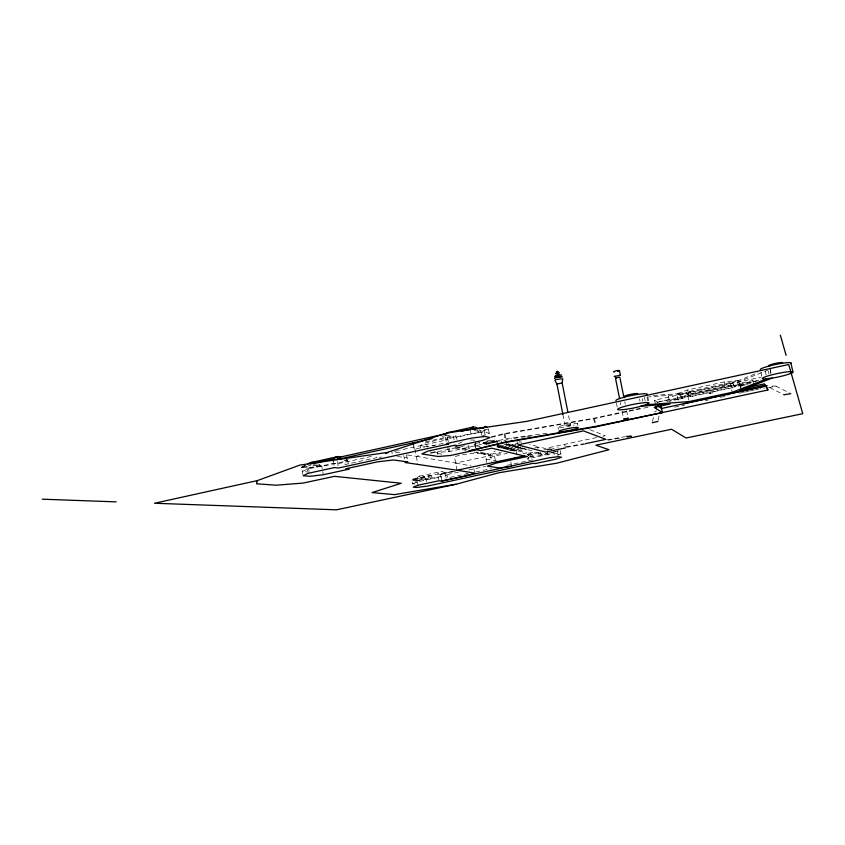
<?xml version="1.0" encoding="UTF-8"?>
<svg xmlns="http://www.w3.org/2000/svg" width="845" height="845" viewBox="0 0 845 845"><rect width="100%" height="100%" fill="white"/><g stroke="black" fill="none" stroke-linecap="round" stroke-linejoin="round"><path stroke-width="0.63" stroke-dasharray="4.22 3.17" d="M493.459 442.526L492.635 442.421M493.871 442.526L493.036 442.537M712.05 392.767L711.722 393.031M658.213 420.229L659.111 415.296M652.53 421.497L653.576 416.543M467.612 449.329L454.98 446.519L454.61 447.977L466.165 450.427M492.667 442.093L493.776 442.336M654.706 411.948L655.297 411.494A12.781 1.352 -11.5 0 1 656.628 410.913M492.403 442.241L493.543 442.294M562.897 414.536L565.136 425.986L570.396 424.972L568.157 413.522M302.985 474.679L301.728 467.285L306.46 464.845L307.738 472.313M420.662 447.628L420.282 445.526L426.44 442.611L453.511 436.664L454.103 439.854M412.001 480.488A11.946 3.644 78.2 0 1 415.856 480.858L432.397 477.34L428.668 476.939L412.001 480.488L415.856 480.858L416.458 484.164L412.603 483.826L412.001 480.488L416.617 478.534L437.794 474.024A41.88 11.904 78.6 0 1 447.068 475.091L447.47 477.288M412.603 483.826L417.219 481.903L438.407 477.393L440.889 477.668M730.429 383.778L757.923 372.793M655.477 404.385L654.611 400.181L737.569 382.236L768.105 370.089M446.171 441.386L444.966 434.858L456.543 437.298L480.974 431.943L488.452 428.985L489.667 435.418M481.777 436.189L489.266 433.274L484.375 432.101L470.866 433.696L445.769 439.21L447.913 439.643L399.653 450.216M740.516 387.918L738.91 380.387L724.186 381.951L687.724 389.925L676.834 393.833L678.155 400.224M486.699 462.606L486.033 459.088L494.505 456.057L507.275 453.321M677.711 398.101L688.612 394.235L725.105 386.281L739.829 384.686M570.396 424.972L565.136 425.986M560.235 450.522L560.89 453.902L557.837 453.205L547.824 454.494L527.248 458.867L528.801 459.162L528.146 455.761L533.85 456.902L558.978 450.945M557.14 455.149L560.89 453.902M709.737 393.347L709.166 393.633M712.99 392.714L711.986 393.073M709.937 393.337L711.057 393.274M710.37 393.369L709.272 393.569M433.717 451.821L437.52 452.455L449.762 451.483L508.426 438.323L547.127 433.305M519.39 442.875L511.183 445.04L506.525 443.752M516.232 444.533L512.714 445.463L526.551 449.286M491.389 436.802L504.064 433.643L593.612 418.264L640.098 408.346M491.304 437.372L504.972 433.971L594.457 418.624L648.569 407.1M768.665 387.517A12.01 1.257 -11.9 0 1 769.267 387.485L776.154 386.186L789.684 393.105M302.183 466.81A21.875 8.292 78 0 0 301.728 467.285L310.749 465.299M442.062 436.421L447.111 435.312L448.304 441.808M425.595 441.819L451.219 436.178A10.964 3 77.7 0 0 449.92 434.119M301.728 467.285L308.531 467.961L319.991 465.437A21.928 8.123 78 0 0 318.142 463.958M348.151 459.543L344.348 460.377L345.087 464.56L376.764 457.631L376.384 455.518M488.452 428.985L478.122 431.256A22.572 5.746 77.8 0 0 477.119 430.01M303.186 466.134A21.875 8.292 78 0 1 308.531 467.961L321.85 466.451L347.717 460.778L348.267 463.905M371.314 456.416L337.831 463.747L333.733 463.282L307.189 469.112L302.447 471.51L309.238 472.133M394.499 451.346L398.365 450.501M416.247 448.822L425.024 446.899A87.457 83.285 -89.3 0 1 429.968 446.044M443.224 443.35L427.211 446.847L426.44 442.611M678.524 393.812L686.182 392.143L690.133 395.618L682.644 397.234L678.524 393.812L678.757 394.974L682.876 398.354L669.261 401.301M689.457 391.436L730.143 382.542L730.872 383.324L731.443 386.007L690.967 394.826L690.016 394.108L689.457 391.436L690.418 392.154L690.967 394.826M690.418 392.154L730.872 383.324M678.757 394.974L686.425 393.295L690.365 396.738L734.96 387.116L734.622 385.521M690.016 394.108L730.714 385.246L731.443 386.007M740.97 388.499L739.871 383.366L752.874 380.535L754.479 385.383M656.966 402.347L669.134 399.696L681.704 398.734L680.838 394.509L648.601 396.886M731.928 382.236L737.96 380.926L740.59 384.707L734.717 385.975L731.928 382.236L734.96 387.116M737.96 380.926L738.213 382.088L760.975 377.166M659.037 401.861L760.204 379.996M739.871 383.366L740.748 384.369L753.655 381.56M758.652 380.599L747.74 382.975L739.576 386.249L748.226 384.253M407.396 454.98L416.3 456.311L421.401 455.201M430.348 453.258L459.532 446.91M460.757 446.635L464.454 445.833M475.524 443.424L479.21 442.622L487.966 444.745M666.874 401.459L751.617 383.176M486.635 441.027L490.353 440.234L499.891 442.727M483.942 442.421L494.885 440.065M487.174 443.224L498.022 440.9M674.616 407.184L684.809 404.987M705.184 400.614L709.008 399.791M720.468 397.319L728.105 395.682M739.576 393.21L743.389 392.397M744.667 392.122L748.49 391.298M749.758 391.024L753.582 390.2M754.86 389.925L758.673 389.101M456.965 470.242L454.441 456.564L463.039 454.705A79.124 75.902 89.4 0 1 490.343 454.399L501.55 451.99M509.017 450.385L512.757 449.582L512.978 450.797L522.823 448.684L525.917 449.36L516.263 451.42L513.095 450.765A15.411 3.243 78.1 0 0 510.327 450.089A15.548 3.295 78.1 0 0 507.518 449.392A15.685 3.359 78.1 0 0 504.655 448.684A15.823 3.412 78.1 0 0 501.74 447.966A15.97 3.475 78.1 0 0 498.772 447.227A16.118 3.538 78.1 0 0 497.557 445.833M416.3 456.311L455.645 463.092L501.782 453.195M497.018 446.213L506.345 444.216A16.139 3.422 78.1 0 1 506.683 443.625M499.532 446.318L510.01 444.09M498.772 447.227L509.271 444.988A16.002 3.359 78.1 0 1 512.154 445.737A15.854 3.295 78.1 0 1 514.985 446.487A15.717 3.243 78.1 0 1 516.633 445.843M502.49 447.058L512.873 444.85M501.74 447.966L512.154 445.737M505.384 447.787L515.904 445.547M504.655 448.684L514.985 446.487M508.236 448.505L518.661 446.287M507.518 449.392L517.753 447.216A15.58 3.19 78.1 0 1 517.9 446.889M419.373 476.2L441.153 471.552M528.505 453.237L535.445 451.748M543.81 449.962L549.451 448.758M550.465 449.371L554.225 448.568M537.969 452.212L527.122 454.525A40.507 8.925 78.3 0 1 533.85 456.902L534.283 459.131M413.311 479.041L429.925 475.503M442.188 473.39L452.424 471.204M527.882 455.17L540.737 452.434M455.719 471.014L440.266 474.309L441.291 479.897M442.03 481.069L440.805 474.372L454.98 471.352M538.709 452.202A11.598 2.472 78 0 0 538.286 453.818L541.898 453.047M440.805 474.372A25.287 7.172 78.4 0 1 445.579 474.922L458.476 472.175M468.795 469.978L485.569 466.408M528.125 457.356L532.001 456.532L532.646 459.891L504.254 465.912M538.286 453.818L541.518 454.504L547.476 453.237M548.669 452.983L553.993 452.624L554.426 454.853M554.531 451.737L557.953 451.008M415.856 480.858L426.313 479.506L447.068 475.091L437.794 474.024L438.819 479.654M511.035 449.202L521.376 447.005M510.327 450.089L520.488 447.924M513.095 450.765L523.171 448.632A15.442 3.126 78.1 0 0 522.601 447.829M596.686 437.52L545.025 448.473L541.011 447.406L537.399 448.008M602.76 436.231L605.2 435.714L589.768 429.704M522.96 453.702L526.604 452.931L497.314 445.78M450.068 477.414L468.13 473.58M475.872 471.932L491.357 468.648M492.962 442.188L492.434 442.241L493.723 442.558M547.972 449.889L551.817 449.234M565.96 446.815L583.937 443.731M607.069 439.77L625.057 436.685M566.488 447.332L584.645 444.216M607.988 440.224L622.247 437.784M534.927 447.871L539.723 447.058L529.593 444.364M525.495 436.759L519.02 437.594A18.241 1.753 -8.3 0 0 514.066 438.375M526.784 436.59L531.959 435.914M379.194 457.346L381.623 457.06M653.269 395.439L687.207 393.126L688.96 401.586M417.631 484.143L416.617 478.534L426.313 479.506L426.704 481.692M313.315 464.729L319.991 465.437M312.988 465.532L321.85 466.451L322.209 468.531M345.478 460.504L347.717 460.778A62.445 22.107 78.6 0 0 346.387 459.659M397.403 456.48L407.068 457.863M395.449 452.159L400.287 452.888M486.033 459.088L496.659 460.884M420.282 445.526L427.897 446.857M455.645 463.092L470.897 465.838M430.263 451.99L441.713 454.156M475.936 445.801L479.96 446.604L479.21 442.622M473.876 452.064L490.575 455.603L476.591 452.033M480.245 452.149L490.343 454.399A23.417 22.635 -82.3 0 1 495.286 450.913M474.351 430.358L480.974 431.943L481.576 435.122M496.723 446.857L512.978 450.797M483.192 442.231L489.477 443.773M497.018 445.621L512.757 449.582A23.417 22.635 -82.3 0 0 500.937 448.864M454.98 446.519L467.697 449.762M776.154 386.186L775.932 386.133A15.305 1.605 -11.9 0 0 768.834 386.566M505.933 444.312L522.717 448.706M519.369 441.629L521.724 442.262M527.755 449.624L534.008 451.346M769.837 387.623L783.98 394.795M654.611 400.181L659.353 403.435M738.213 382.088L740.833 385.848L740.495 384.253M492.973 442.431L493.491 442.484M770.112 369.286L770.936 373.089M769.985 369.339L771.084 374.398M768.369 371.346L768.918 373.881M765.327 371.219L766.14 375.022M760.965 372.391L761.789 376.215M752.874 380.535L753.708 384.39M740.748 384.369L741.287 386.915M737.569 382.236L738.604 387.105M730.143 382.542L732.235 392.291M724.186 381.951L725.105 386.281M690.038 395.164L690.365 396.738M687.724 389.925L688.612 394.235M686.182 392.143L686.425 393.295M682.549 396.78L682.876 398.354M668.258 395.439L669.578 401.829M647.756 396.664L648.78 401.692M646.974 397.129L647.735 400.868M644.418 397.308L645.179 401.048M642.295 398.608L642.802 401.09M639.496 398.819L640.003 401.312M624.751 401.65L625.268 404.206M626.557 410.607L627.592 415.729M620.367 402.463L620.885 405.03M622.163 411.43L623.452 417.831M616.47 403.223L617.22 406.984M594.457 418.624L595.619 424.454M593.612 418.264L594.774 424.116M577.494 423.451L577.895 425.51M564.703 444.301L565.168 446.709M558.059 427.369L558.45 429.418M557.394 450.934L558.281 455.476M547.159 451.061L548.268 456.775M517.003 440.995L517.562 443.952M516.2 451.41L516.886 454.98M510.803 461.803L511.658 466.334M504.972 433.971L506.313 441.048M504.064 433.643L505.637 441.924M494.505 456.057L495.857 463.176M490.343 454.399L491.927 462.785M483.963 429.925L484.988 435.355M475.186 441.777L476.464 448.389M474.932 444.005L475.587 447.501M474.615 443.942L475.27 447.438M470.052 429.334L471.278 435.883M473.865 468.553L474.71 473.094M468.648 445.315L469.355 448.853M467.929 446.297L468.373 448.632M466.852 473.316L467.264 475.566M456.934 439.421L456.543 437.298A57.312 15.664 78.3 0 0 453.269 434.098M449.022 447.48L450.311 454.494M447.692 447.237L448.991 454.272M445.579 474.922L446.192 478.228M437.52 452.455L437.89 454.483M414.99 449.096L417.726 464.19M413.427 444.966L414.409 450.343M406.519 454.821L407.617 460.905M403.783 455.571L404.406 459.036M391.816 451.61L392.196 453.702M337.461 461.623L338.201 465.87M333.353 461.138L334.102 465.426M322.748 471.637L323.107 473.707M308.531 467.961L309.069 471.087M479.918 430.675A57.576 14.692 78.2 0 1 480.974 431.943M317.72 463.662A62.129 23.185 78.7 0 1 321.85 466.451M416.617 478.534A41.722 12.485 78.6 0 1 426.313 479.506M528.146 455.761A25.699 5.662 78.2 0 1 532.001 456.532M547.539 450.258A40.655 8.355 78.2 0 1 550.623 449.033M553.274 451.589A40.655 8.355 78.2 0 1 553.993 452.624M540.082 452.181A11.598 2.472 78 0 1 541.518 454.504M428.668 476.939A11.988 3.507 78.2 0 1 432.397 477.34M557.753 447.903A11.64 2.324 78 0 1 558.534 447.903M506.028 443.762A16.287 3.486 78.1 0 1 506.345 444.216M489.202 444.481A16.562 3.739 78.1 0 0 486.34 444.153A16.72 3.813 78.1 0 0 483.087 443.35L494.061 440.995A16.752 3.686 78 0 1 497.219 441.829A16.594 3.623 78.1 0 1 499.374 441.439M508.099 443.583A16.139 3.422 78.1 0 1 509.271 444.988M517.467 446.773A15.717 3.243 78.1 0 1 517.753 447.216M458.402 443.847A25.223 24.209 -81.3 0 1 462.226 441.829M470.559 440.013A25.223 24.209 -81.3 0 1 474.816 440.266M432.45 445.737A87.457 83.285 -89.3 0 1 434.953 445.505M501.022 441.608A18.241 1.753 -8.3 0 1 501.698 441.28M503.99 440.52A18.241 1.753 -8.3 0 1 511.69 438.798M570.977 425.827A9.929 1.088 -11 0 1 558.07 427.158A9.929 1.088 -11 0 1 572.762 423.493A9.929 1.088 -11 0 1 573.237 425.267M759.708 388.89A12.01 1.257 -11.9 0 1 760.743 388.679M763.743 388.14A12.01 1.257 -11.9 0 1 764.693 387.992M497.198 441.819L486.34 444.153L497.219 441.829"/><path stroke-width="1.27" d="M567.903 412.254L562.168 382.996L562.749 378.75L555.63 379.616L554.89 380.271L556.918 384.01L562.897 414.536M257.366 480.594L256.479 483.773L276.262 485.21L303.165 483.065L334.504 476.337L401.322 483.255L372.064 492.572L394.414 494.631L455.825 484.28L498.74 472.788L556.644 463.218L608.981 449.72L595.873 445.188L671.553 429.26L686.087 438.006L802.75 413.691L788.712 364.501L526.805 421.359L447.089 432.978L387.031 452.466L299.827 465.099L257.366 480.594L154.477 503.25L336.521 509.82L455.825 484.28M554.531 376.426L558.017 375.074L561.598 375.053M556.021 375.064L559.548 374.377L558.587 374.757M554.521 378.402L555.894 377.071L561.228 376.416M556.918 384.01L562.168 382.996M614.558 371.969C610.333 371.948 620.684 369.349 618.92 370.987M619.596 398.629L615.466 378.137L617.843 377.388L619.85 377.324L623.98 397.805M619.48 370.659L620.41 375.275L619.85 375.603M740.484 390.517L748.659 387.285L764.429 383.862L767.862 389.989L662.438 412.55L654.178 407.396L670.022 403.963L640.647 406.308M558.249 373.036L559.221 372.656L555.683 373.342L556.675 373.342M767.059 378.792L732.235 392.291L688.96 401.586L645.664 404.818M772.034 378.148L739.375 390.749L765.348 385.172M662.332 412.582L596.074 426.778L506.546 442.22L468.806 450.966L505.637 441.924L595.239 426.45L662.332 412.582L660.906 405.093M617.684 371.388L618.371 371.187M555.26 377.747L562.379 376.881M652.266 422.743L657.991 421.454M311.15 462.511L337.44 456.701M448.283 432.545L473.137 427.063M338.887 457.367L447.068 433.506M310.252 464.011L332.983 459.004A62.445 22.107 78.6 0 1 341.148 456.902M461.275 431.267L470.052 429.334L483.562 427.76A22.614 5.588 77.8 0 1 486.995 427.253M333.353 461.138L332.983 459.004L337.197 459.511L431.964 438.65M478.904 428.785L483.562 427.76M385.489 453.321L388.066 452.751M683.225 403.836L766.827 385.616M766.964 385.848L661.603 408.473L657.516 405.748M524.101 455.92L491.853 448.209L480.699 450.586L476.686 449.825L450.501 455.487L438.259 456.501L421.813 453.923L427.982 451.093L455.085 445.188L458.106 445.769L482.569 440.435L490.068 437.562L485.188 436.442L471.69 438.069L446.572 443.562L448.706 443.974L338.57 467.993L334.472 467.57L307.918 473.38L303.165 475.735L309.957 476.305L323.286 474.742L349.175 469.112L345.816 468.753L377.514 461.845L393.316 459.976L407.797 461.919L405.04 462.511L456.965 470.242L524.206 455.899L527.28 456.511L495.857 463.176L487.354 466.134L499.131 467.919L511.658 466.334M565.411 447.913L545.722 452.086L517.753 444.945L583.441 430.908L605.918 439.358L585.226 443.731M441.502 481.016L467.264 475.566L474.71 473.094L456.965 470.242M557.119 373.11L558.186 372.825L557.436 372.825M626.346 436.464L631.321 436.231L627.434 436.897M783.98 394.795L790.814 393.675M616.406 378.233L615.466 378.137M615.487 376.574L614.157 376.437L620.41 375.275M42.25 499.194L116.187 501.867M514.468 457.979L517.626 458.571M505.637 441.924L506.546 442.22M595.239 426.45L596.074 426.778M659.861 412.751L660.568 413.131M780.357 335.18L786.103 355.354M790.909 362.885L792.863 371.874M767.408 387.918L767.862 389.989M655.91 406.487L656.333 408.6M413.036 442.812L413.427 444.966M470.052 429.334A57.576 14.692 78.2 0 1 477.858 428.69M337.197 459.511A10.731 3.792 77.8 0 1 339.806 457.472M473.39 429.566A22.572 5.746 77.8 0 1 475.703 428.901M445.727 433.981A57.312 15.664 78.3 0 1 450.184 432.577M307.569 463.989A62.129 23.185 78.7 0 1 315.027 462.669M615.963 400.72A16.013 1.912 -11.4 0 1 632.261 395.333A16.013 1.912 -11.4 0 1 647.016 394.71M760.415 369.835A15.717 1.859 -12.1 0 1 775.689 364.438A15.717 1.859 -12.1 0 1 790.846 363.392M625.659 396.632A6.792 0.824 -11.4 0 1 626.377 395.418A6.792 0.824 -11.4 0 1 634.912 393.622A6.792 0.824 -11.4 0 1 637.119 394.224M769.679 365.917A7.056 0.845 -12.2 0 1 774.918 363.519A7.056 0.845 -12.2 0 1 782.333 363.054M556.58 371.652L557.922 371.483L556.58 371.652M623.842 419.025L628.11 418.286L623.842 419.025M417.831 485.262L413.205 487.164L417.06 487.47L427.507 486.086L533.29 463.261L535.138 463.588L555.292 459.331L561.545 457.282L558.503 456.617L548.479 457.927L442.03 481.069L439.03 480.773L417.831 485.262M791.702 373.046L789.652 373.881A15.728 1.764 -12.1 0 1 775.488 377.535L765.39 378.972A15.728 1.764 -12.1 0 1 768.263 375.835A15.728 1.764 -12.1 0 1 789.895 371.631L791.881 371.631A15.728 1.764 -12.1 0 1 791.702 373.046M647.523 404.185L638.662 406.889A16.023 1.806 -11.4 0 1 617.706 409.455A16.023 1.806 -11.4 0 1 636.243 403.815A16.023 1.806 -11.4 0 1 647.523 404.185M562.168 431.541A9.929 1.056 -11 0 0 578.138 427.866A9.929 1.056 -11 0 0 565.4 429.102A9.929 1.056 -11 0 0 562.168 431.541"/></g></svg>
